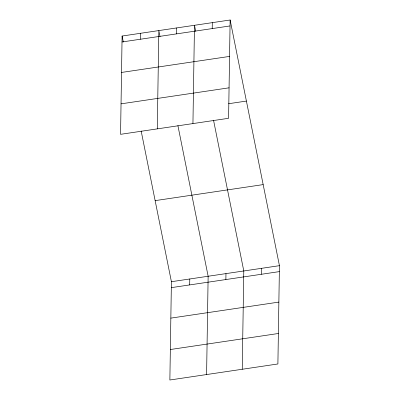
<?xml version="1.0" encoding="UTF-8"?>
<svg xmlns="http://www.w3.org/2000/svg" width="400" height="400" viewBox="0 0 400 400"><rect width="100%" height="100%" fill="white"/><g stroke="black" fill="none" stroke-linecap="round" stroke-linejoin="round"><path stroke-width="0.6" d="M122.105 36.03L120.56 134.325L228.59 118.295L230.135 20L122.105 36.03L123.31 42.035M140.375 39.245L140.47 33.305M157.29 128.875L158.835 30.58L160.04 36.585M141.17 131.025L171.41 281.705L169.865 380L277.895 363.97L279.44 265.675L230.135 20M176.565 33.875L176.66 27.935M189.685 284.92L189.775 278.98M192.94 123.585L194.485 25.29L195.69 31.295M206.595 374.55L208.14 276.255L177.9 125.575M212.215 28.585L212.31 22.645M225.875 279.55L225.965 273.61M242.245 369.26L243.79 270.965L213.55 120.285M261.525 274.26L261.615 268.32M122.01 41.97L230.04 25.94M121.53 72.445L229.56 56.415M121.035 103.845L229.07 87.82M228.58 103.72L246.405 101.075M155.14 200.63L263.17 184.605M171.41 281.705L279.44 265.675M171.32 287.645L279.35 271.615M170.84 318.12L278.87 302.095M170.345 349.525L278.375 333.495"/></g></svg>
